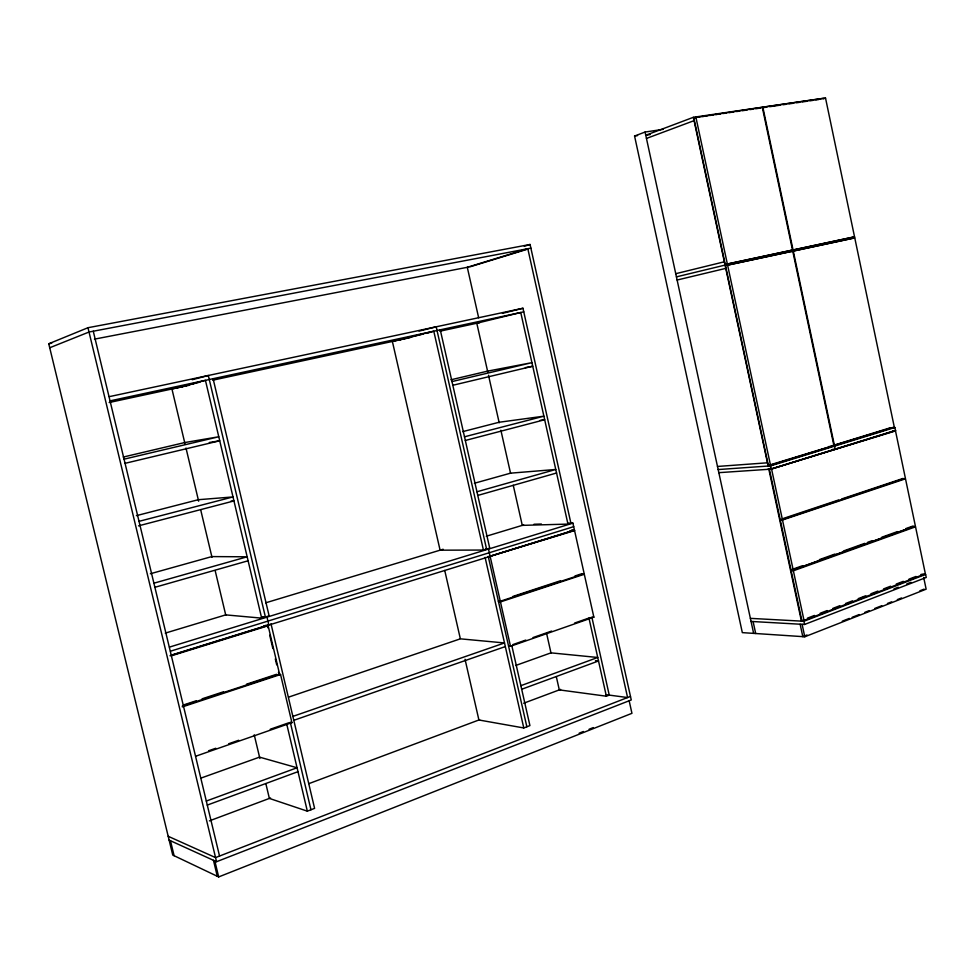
<?xml version="1.0" encoding="UTF-8"?>
<svg xmlns="http://www.w3.org/2000/svg" width="975" height="975" viewBox="0 0 975 975"><rect width="100%" height="100%" fill="white"/><g stroke="black" fill="none" stroke-linecap="round" stroke-linejoin="round"><path stroke-width="1.46" d="M629.204 701.001L631.946 713.322L218.668 876.927L172.746 855.063L48.75 343.761L87.982 327.71L530.071 244.481L631.264 699.953L216.548 861.717L169.126 840.133M49.725 347.758L89.018 332.024L530.888 248.137M579.162 733.176L583.403 731.494M589.058 729.263L593.3 727.582M807.032 634.981L802.803 636.638L800.134 624.219M842.29 621.173L849.347 618.406M852.162 617.309L859.219 614.543M864.862 612.337L869.091 610.679M874.733 608.461L881.778 605.707M887.421 603.488L891.662 601.831M897.305 599.625L901.534 597.967M919.864 590.789L924.093 589.132M663.11 129.346L645.072 132.039L634.567 136.037L742.328 632.629L804.777 636.773L926.14 589.18L923.678 577.407M630.472 696.418L215.548 857.598L168.2 836.294M894.002 588.863L898.243 587.23M906.726 583.952L910.955 582.319M751.043 621.441L804.582 624.463L926.25 577.456L925.616 574.421L921.119 574.348M807.422 618.162L814.478 615.444M820.109 613.287L827.166 610.569M832.808 608.412L839.853 605.707M845.496 603.537L852.54 600.832M858.183 598.662L865.239 595.957M870.87 593.787L877.927 591.082M883.569 588.912L890.614 586.207M896.257 584.037L903.301 581.332M908.944 579.162L916 576.457M265.846 783.632L269.368 798.415L307.332 811.163L314.596 808.372L270.989 623.756M465.038 659.283L478.908 719.989L523.782 727.959L529.925 725.595L511.814 645.682M556.311 676.626L559.297 689.886L606.377 696.211L609.241 695.102L592.02 617.87M803.839 620.197L801.426 621.124L768.848 469.28L771.322 468.512L768.288 468.719M861.693 597.955L866.263 596.2M920.888 575.201L923.045 574.372M804.022 620.441L925.36 573.788L915.537 526.805L913.234 526.841L791.152 570.741L801.779 620.319L804.022 620.441L793.37 570.777L791.152 570.741M750.384 618.357L803.9 621.258L925.616 574.421M823.497 98.28L693.359 117.305L645.767 135.245L650.24 134.562M693.773 117.817L762.316 107.323L792.517 250.051L725.229 264.481L693.773 117.817L699.672 116.951M209.43 820.865L270.562 797.977M308.953 783.608L479.578 719.733M523.66 703.231L560.625 689.398M646.462 138.438L694.078 120.644M207.273 805.094L297.984 771.676M521.686 689.264L598.504 660.977L595.493 660.66M206.298 801.048L297.058 767.764L259.545 757.136L201.057 778.062M520.882 685.669L597.736 657.479L550.972 652.86L515.69 665.486M790.957 569.851L793.175 569.875L915.354 525.952L905.495 478.786L782.486 520.004L780.28 520.065L790.957 569.851L802.315 565.768M819.353 559.65L834.978 554.044M843.497 550.985L864.788 543.331M867.628 542.319L871.882 540.784M881.827 537.213L897.439 531.607M905.958 528.548L913.063 526M793.37 570.777L915.537 526.805M823.351 98.853L825.533 98.073L854.539 236.827L790.871 250.465M293.792 720.33L505.318 646.571M208.589 750.774L215.755 748.264M228.65 743.767L238.68 740.269M270.221 729.263L288.844 722.767M512.874 644.585L525.793 640.075M532.972 637.577L551.631 631.069M574.604 623.049L590.399 617.541M195.731 756.222L291.915 722.633L280.544 674.493L278.923 674.225M508.572 646.096L510.498 646.279L593.86 617.163L584.293 574.251L582.282 574.202M292.866 716.406L504.502 642.952L460.358 638.832L288.758 697.076M783.023 518.566L838.78 499.919M841.644 498.968L903.106 478.408M891.784 431.572L769.446 469.536L780.171 519.529L782.377 519.468L905.397 478.274L895.501 430.926L893.222 431.133M183.495 704.962L196.377 700.72M202.093 698.831L223.567 691.763M246.468 684.218L276.522 674.31M512.838 596.456L560.491 580.759M574.933 575.993L582.148 573.617M182.301 706.083L279.557 674.103L268.137 625.755L266.541 625.597L172.928 654.652M499.98 601.343L584.171 573.666L574.567 530.595L572.569 530.632M182.313 706.912L280.544 674.493M498.53 601.819L500.455 601.916L584.293 574.251M524.306 246.273L530.071 244.481M171.478 655.773L268.137 625.755M488.317 556.774L574.567 530.595M769.446 469.536L895.501 430.926M170.467 651.19L573.69 526.671M718.161 469.56L770.591 465.867L894.904 427.477L895.55 430.548L771.286 469.121L718.831 472.668M263.543 626.06L266.029 625.292M569.546 531.156L572.471 530.242M489.779 556.323L571.106 531.082M169.991 655.748L574.482 530.205L572.898 523.136L567.95 523.283M215.158 570.594L225.7 614.884L261.666 618.138L269.112 615.847L213.098 378.69M483.429 550.058L433.79 331.207L392.377 341.445L440.091 550.18L483.429 550.058L489.718 548.121L440.261 329.818M513.252 485.245L522.283 525.367L567.962 524.099L570.899 523.197L522.966 308.258L109.249 396.654M169.479 647.095L572.898 523.136M768.312 465.416L894.294 427.062L854.758 237.863L725.461 265.578L768.312 465.416L770.506 465.258L833.93 445.685L792.748 251.123L725.461 265.578M832.211 445.709L890.602 427.708M890.943 428.147L768.154 466.038L693.359 117.305M470.255 266.736L526.561 249.466M165.25 633.128L226.371 614.689M265.663 602.83L443.15 549.254M486.306 536.226L523.697 524.94M154.879 587.303L248.101 560.783M477.774 495.434L556.567 473.009M153.892 583.196L247.163 556.798L211.831 556.591L150.345 573.763M476.946 491.778L555.774 469.475L510.534 473.168L474.398 483.259M192.258 379.726L208.321 375.485L265.395 616.992M138.535 525.854L233.951 500.931L230.929 501.15M465.331 440.468L544.684 419.737L540.199 420.335M139.011 521.345L233.001 496.933L198.291 499.712L136.366 515.665M464.49 436.8L543.892 416.179L499.078 422.26L462.698 431.633M175.634 388.196L196.109 382.919M179.327 387.404L199.887 382.102M419.018 331.11L436.191 326.796L486.574 549.083M502.43 313.353L522.966 308.258M400.079 339.739L423.04 334.072M425.904 333.365L431.645 331.939M675.748 273.707L724.352 261.788M676.431 276.863L725.059 265.09L852.674 237.815M854.539 236.827L725.229 264.481M781.926 253.171L784.851 252.464M677.125 280.032L725.766 268.381M854.758 237.863L791.103 251.538M125.044 463.332L219.728 440.785L209.332 442.492M452.827 385.271L532.74 366.234L525.342 367.624M123.24 457.056L184.689 442.565L218.778 436.763L124.044 459.176M450.95 379.775L487.573 371.146L531.948 362.651L451.986 381.578M110.248 400.822L523.77 311.842M109.163 402.529L189.004 385.308M212.782 380.189L410.292 337.582M439.847 331.207L479.737 322.603M94.453 339.142L468.756 267.028M48.75 343.761L51.736 343.188M634.567 136.037L637.565 135.586M825.533 98.073L762.852 107.238L793.053 249.941M702.622 116.525L707.058 115.879M710.007 115.44L712.957 115.013M715.906 114.575L720.33 113.929M723.279 113.502L726.241 113.063M729.19 112.637L733.614 111.991M736.564 111.552L739.513 111.126M742.463 110.687L746.899 110.041M749.848 109.614L752.797 109.176M755.747 108.749L760.171 108.091M762.206 107.798L766.679 107.14M769.665 106.702L780.11 105.178M783.083 104.739L786.069 104.301M789.055 103.874L793.528 103.216M796.514 102.777L799.488 102.338M802.474 101.9L806.947 101.254M809.932 100.815L812.918 100.376M815.892 99.938L818.878 99.499M889.407 427.988L894.904 427.477M892.515 430.816L895.55 430.548M828.592 446.611L834.539 446.111L835.209 449.28L832.236 449.512M717.49 466.452L767.459 462.796M533.995 524.258L541.381 524.038M571.484 530.266L574.482 530.205M485.452 549.096L488.475 549.083L490.133 556.384M498.396 601.209L500.309 601.307L490.23 556.786M591.825 617.041L593.86 617.163M262.385 616.724L266.992 617.138L268.856 625.06M606.292 694.712L627.583 697.539L527.816 248.723L467.293 267.308L478.652 317.777M290.282 722.268L291.915 722.633M170.479 840.755L174.098 855.709M93.271 331.207L219.546 856.038M87.982 327.71L216.548 861.717M214.817 860.937L218.668 876.927M213.452 860.303L217.291 876.269M184.945 443.625L171.941 388.988L205.433 380.347L261.666 618.138M185.993 448.049L198.644 501.199M200.752 510.059L211.989 557.31M254.231 734.821L259.874 758.489M267.272 624.902L267.967 627.863M269.722 635.249L272.866 648.57M275.303 658.917L276.705 664.828M278.46 672.226L279.155 675.188M290.343 722.512L310.964 809.762M286.662 723.791L307.332 811.163M444.734 570.46L460.298 638.564M500.455 601.916L510.498 646.279M488.231 556.372L526.853 726.777M485.087 557.347L523.782 727.959M487.829 372.279L476.799 323.237L520.747 312.5L567.962 524.099M488.499 375.253L499.2 422.821M500.882 430.243L510.571 473.35M546.695 633.86L551.009 653.031M588.949 618.101L606.377 696.211M753.102 621.55L755.698 633.518M645.072 132.039L753.638 633.384M771.639 469.389L782.377 519.468M782.486 520.004L793.175 569.875M695.858 117.037L727.35 263.957M727.582 265.066L770.506 465.258M770.591 465.867L771.286 469.121M803.9 621.258L804.582 624.463M802.108 624.329L804.777 636.773M793.284 251.014L834.442 445.526"/></g></svg>
